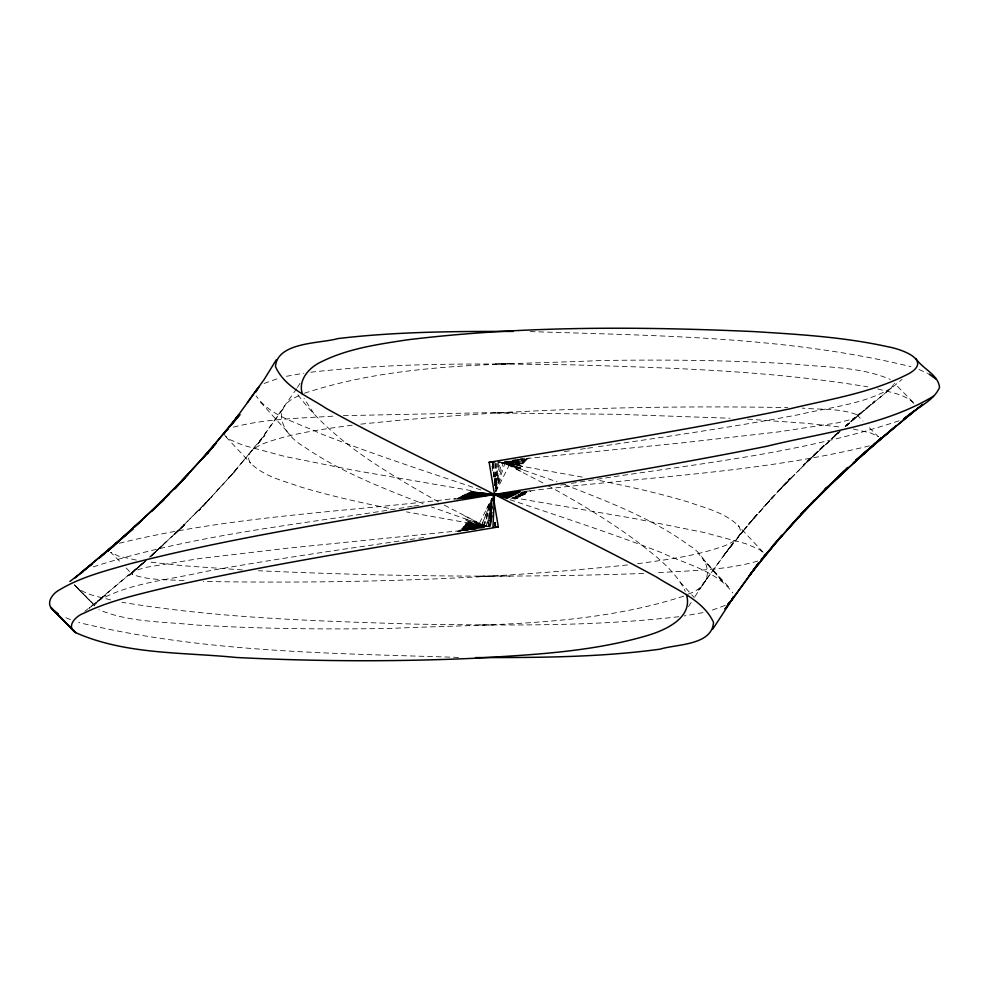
<?xml version="1.0" encoding="UTF-8"?>
<svg xmlns="http://www.w3.org/2000/svg" width="989" height="989" viewBox="0 0 989 989"><rect width="100%" height="100%" fill="white"/><g stroke="black" fill="none" stroke-linecap="round" stroke-linejoin="round"><path stroke-width="0.74" stroke-dasharray="4.95 3.71" d="M494.76 478.194L494.648 485.599L494.636 478.182M494.624 485.599L494.883 463.359M495.699 463.371L494.846 485.611L495.155 478.194M494.945 485.611L495.304 478.206M495.019 485.611L495.452 478.219M495.106 485.624L496.589 463.421M491.323 521.03L492.077 512.166M491.335 521.018L491.978 513.637M495.279 485.636L495.909 478.243M496.082 478.256L495.365 485.648L497.566 463.507M465.671 523.898L489.839 526.803L492.102 507.654M489.839 526.803L491.953 509.125M491.941 507.654L489.493 526.754L468.811 524.516L487.886 526.618M491.978 507.629L489.493 526.754L466.004 522.575M495.662 485.673L496.614 478.317M498.852 462.16L495.699 485.686L496.799 478.342M491.051 510.46L491.953 504.6L487.973 526.482L466.079 521.574L487.293 526.333M488.467 526.581L492.028 504.613M495.736 487.181L499.878 462.32L583.287 477.267M492.126 503.141L487.973 526.482L487.342 526.346M495.823 487.206L497.405 478.441M495.786 488.702L501.534 462.642L522.266 466.289L500.125 462.358L522.39 468.366L500.508 462.432M485.5 525.864L486.217 526.061L492.04 501.571L486.773 526.21M495.897 488.727L498.308 478.639M469.021 529.832L288.009 548.153L198.814 558.637L145.581 567.439L134.937 570.641L131.945 572.582L132.229 574.349C149.623 580.976 169.181 579.195 187.49 580.951M486.217 526.061L484.214 525.468L492.065 499.989M485.253 525.802L484.214 525.468L492.114 499.964M490.445 504.613L492.151 499.457M484.214 525.468L483.559 525.246L492.015 499.915M522.699 469.602L504.847 463.544L494.982 493.091L503.104 463.025L515.949 467.018L503.104 463.025L557.079 481.841M845.583 426.16L857.03 416.493L856.857 414.712C839.686 408.012 820.264 409.854 802.141 408.086M95.488 604.6L97.837 600.929L143.331 562.902M483.942 525.382L481.927 524.615L492.782 497.059M444.296 505.119L481.927 524.615L492.299 498.407M495.6 491.743L500.508 479.331M893.524 384.523L891.04 388.207L846.51 425.369L859.478 413.649L846.51 425.369M688.22 594.105C716.395 584.511 710.708 558.426 689.012 545.298C651.739 518.075 607.975 501.695 565.349 484.919M298.95 395.785C268.971 407.307 282.57 434.295 303.549 446.373C340.068 471.704 381.964 487.787 423.107 503.871M486.687 508.828L491.953 498.246L479.368 523.416M495.736 492.065L509.137 465.337L505.02 463.606M296.613 388.739L257.523 444.494L264.928 435.222L227.68 479.269L244.295 459.724M297.429 387.465L300.656 382.323M688.468 606.628L691.682 601.621M694.908 596.627L707.123 578.206L698.506 590.161L732.503 543.727L723.268 555.979L747.288 525.987L736.879 538.14L774.746 494.624L763.595 507.11L789.927 479.109L818.299 451.083L804.712 464.026L840.279 431.031M282.879 409.248L261.862 438.09L242.478 461.95M706.233 579.591L733.344 542.429M724.282 554.78L746.67 526.939M750.935 521.747L757.03 514.329L744.841 529.164M756.412 515.071L748.871 523.725L759.824 511.597M208.259 500.545L209.903 498.691L174.373 534.517L180.938 528.287M229.905 476.599L198.9 510.769L209.248 499.396M216.356 491.57L222.809 484.449M766.29 504.464L772.755 497.356M759.181 512.302L790.236 478.182L781.458 487.713M779.221 490.247L803.167 465.992M232.254 474.201L206.231 502.511L177.884 531.093L184.214 524.862L149.351 557.611L164.063 544.284L149.809 556.856M204.921 503.834L211.671 497.01M194.722 514.144L201.496 507.345M814.38 454.878L824.925 444.321L803.13 465.213L829.153 441.341M181.16 527.73L187.935 520.943M787.565 481.606L794.34 474.807M789.927 479.109L777.416 491.582L791.015 478.058M801.127 468.032L815.084 454.235M175.053 533.837L185.845 523.762L173.916 534.752M174.62 534.109L152.108 554.78M166.881 541.218L150.798 555.979M142.404 563.681L129.559 575.413L144.221 561.999M145.766 560.59L138.72 567.031L146.36 560.355M836.2 434.9L842.245 429.374M845.261 426.618L850.305 422.019L844.779 426.778L848.191 423.947M825.642 444.568L836.904 434.258M838.759 432.28L831.897 438.498L838.499 432.725M142.663 563.137L89.084 608.247M846.201 425.987L874.832 400.99L858.489 414.997L902.005 379.442M140.834 565.102L144.11 562.296M150.662 556.696L153.938 553.889L151.626 555.855M131.945 572.582L140.24 565.523M838.276 432.341L834.976 435.135L838.437 432.205M857.03 416.493L851.146 419.46L837.868 422.798L778.751 431.872L684.747 442.578L520.152 459.156M89.294 608.099L105.786 594.982L84.856 611.289M97.837 600.929C129.683 582.694 168.006 580.197 203.202 571.914C268.996 559.972 335.197 550.403 401.373 540.773M891.04 388.207C863.076 404.6 829.338 407.27 798.308 414.75C730.834 427.458 662.853 437.237 594.921 447.176M725.16 605.441L709.855 610.955M264.088 383.46L279.528 377.946M683.696 596.144C589.073 626.865 487.379 623.96 389.036 628.472C324.701 629.449 260.305 628.917 196.057 624.999C163.655 621.537 129.312 622.576 98.863 609.669M304.464 393.214C399.581 361.9 502.041 365.114 601.003 360.515C665.263 359.551 729.598 360.107 793.771 364.051C825.951 367.549 860.146 366.437 890.323 379.442M93.213 566.895C196.44 533.504 305.626 524.071 412.228 506.306M899.075 420.77C792.238 456.498 678.553 465.3 567.958 483.967M757.797 561.06C724.492 570.764 689.197 570.406 654.842 572.952M119.298 543.233C229.238 516.171 343.504 512.154 455.595 498.394M869.442 445.866C756.808 473.484 639.673 477.081 524.924 491.459M233.404 427.149C266.461 418.532 301.027 418.31 334.937 416.023M703.018 612.624L684.227 615.949M286.414 376.302L303.846 373.199M580.481 449.266L586.267 448.425M587.713 448.227L593.499 447.387M413.711 506.096L419.633 505.243M560.553 485.043L566.474 484.19M402.82 540.563L408.593 539.734M410.039 539.524L417.309 538.473M564.435 451.565L570.307 450.724M418.78 538.263L424.64 537.423M678.8 616.703C591.941 626.791 504.229 625.32 416.95 624.158C318.409 621.166 219.335 618.409 121.907 602.264M310.769 372.223C397.825 362.209 485.71 363.655 573.187 364.867C671.556 367.896 770.48 370.64 867.749 386.86M637.534 563.718C665.82 559.823 694.488 556.214 721.599 546.818C729.87 544.173 746.497 536.347 738.19 525.592C724.752 512.463 705.441 508.062 688.22 502.004C657.994 492.881 627.113 486.143 596.206 479.826M352.171 425.196C323.762 429.078 294.969 432.7 267.735 442.071C259.477 444.766 242.639 452.369 250.736 463.285C264.001 476.438 283.25 480.802 300.347 486.86C330.499 495.996 361.306 502.721 392.139 509.038M360.775 424.145C502.499 409.137 645.335 405.169 787.776 407.579M627.508 564.942C486.687 579.814 344.802 583.757 203.264 581.483M453.852 499.26L456.869 498.913M519.781 459.119L528.954 458.179M524.825 491.385L532.416 490.606M467.785 530.03L458.785 530.957L467.896 530.03M468.712 529.721L464.162 530.153L468.576 529.733M512.673 460.169L516.085 459.873M517.284 459.774L528.027 458.847M521.871 492.114L530.994 491.31M471.79 529.226L459.749 530.265L471.938 529.214M473.286 529.09L476.302 528.831M473.471 529.078L476.513 528.818M512.611 460.33L527.632 459.131M521.413 492.349L530.376 491.62M475.561 528.732L460.169 529.968L476.673 528.658M475.709 528.608L465.114 529.412L475.412 528.645M513.476 460.466L527.149 459.502L513.328 460.503M521.957 492.559L529.486 492.065M521.191 492.942L528.596 492.51M512.834 460.763L526.568 459.972M484.128 527.706L461.566 528.88L479.22 527.978M480.691 527.903L483.633 527.743M343.368 415.652L512.685 412.178M520.165 493.301L527.718 492.955M484.116 527.632L461.838 528.658L483.089 527.693M526.061 460.392L505.02 461.356L514.057 461.059M477.291 576.772L492.967 576.068M498.233 363.964L515.084 363.26M643.641 573.447C515.281 578.009 386.711 576.525 258.413 570.74M520.597 493.647L526.741 493.437M483.522 527.508L462.345 528.225L483.572 527.496M483.794 527.508L462.345 528.225L483.98 527.496M505.663 461.492L525.53 460.862M483.361 527.434L466.783 527.891L482.941 527.458M519.954 493.968L525.938 493.832M505.478 461.64L525.122 461.245M524.677 461.69L504.922 461.801L513.786 461.603M520.696 494.203L525.32 494.141M504.872 461.764L524.813 461.554M482.867 527.248L463.173 527.458L483.831 527.248M520.474 494.315L525.048 494.277M483.065 527.199L463.309 527.322L483.337 527.211M484.004 527.112L467.476 527.1L483.633 527.125M479.875 576.055L509.99 576.055M495.044 412.932L618.273 414.329L730.043 418.236M479.813 624.986L495.007 625.023M495.056 363.977L510.262 364.014M497.047 412.92L510.2 412.945M505.082 461.962L524.269 462.123M518.236 494.673L524.17 494.723M482.916 527.038L463.742 526.865L483.213 527.038M518.026 494.784L523.898 494.859M530.178 331.587C657.351 335.778 786.663 336.347 910.894 366.659M505.688 462.011L524.158 462.259M483.609 526.976L463.866 526.729L483.114 526.989M458.5 657.401C331.612 653.259 202.621 652.579 78.65 622.501M506.071 462.048L513.6 462.172M518.743 495.056L523.28 495.168M505.49 462.135L523.898 462.58M464.15 526.395L484.054 526.89M483.015 526.766L468.057 526.284L482.743 526.778M518.063 495.39L522.489 495.563L517.989 495.427M505.466 462.283L523.577 462.988L505.058 462.283M464.496 525.975L483.806 526.741L464.533 525.925M504.538 462.333L513.551 462.765M747.647 419.151L805.924 423.255L841.923 427.223M242.268 569.899L183.818 565.807L147.633 561.851M515.17 495.885L521.067 496.268M468.514 525.431L486.365 526.63M502.189 462.333L523.082 463.754M465.04 525.184L486.118 526.643M516.011 496.144L520.622 496.49M499.136 462.135L522.958 463.989M513.637 463.421L497.986 462.061L513.897 464.138M515.281 496.503L519.732 496.935M497.64 462.024L522.724 464.496M465.448 524.43L490.507 526.902L492.089 510.645L490.507 526.902L465.473 524.368L487.948 526.643M513.786 497.096L518.224 497.69M497.714 462.024L522.415 465.386M513.563 497.195L517.964 497.826M498.345 462.098L522.377 465.547M465.856 523.342L489.135 526.692L406.504 511.882M500.595 462.444L511.128 464.2M512.846 497.554L634.814 518.619L704.094 532.515L745.669 543.641L759.354 549.439L764.163 553.481M471.172 490.606L353.543 470.257L284.436 456.362L243.059 445.26L229.51 439.475L224.812 435.432M477.131 524.664L488.665 526.618M136.334 560.095L118.519 556.102L110.62 552.245L122.104 563.705M853.148 428.979L870.765 432.984L878.504 436.841L867.032 425.369M512.351 497.615L516.814 498.394M499.47 462.246L514.354 464.941M510.917 498.122L515.393 499.111M110.632 599.94C98.245 596.404 83.336 594.896 74.336 584.746L94.598 605.33L76.054 586.897M877.651 388.887C890.285 392.534 905.677 393.906 914.763 404.402M487.12 526.296L486.452 526.123M501.176 462.555L515.022 465.893M465.98 520.449L486.032 526.012M504.167 463.334L504.847 463.544M481 489.988C427.174 471.84 373.051 454.359 320.189 433.491C298.418 422.81 270.677 416.777 256.176 395.946M509.978 499.668C560.726 516.715 611.647 533.355 661.604 552.653C685.711 564.225 716.234 570.468 732.812 592.918M483.559 525.246L431.365 506.949M465.72 519.2L484.425 525.542M505.305 463.705L517.148 468.403L506.516 464.162M70.442 619.646L63.012 616.444M919.016 369.515L927.645 373.348M464.583 515.875L481.927 524.615M507.79 464.694L545.421 484.251M516.579 469.095L523.947 472.866M547.733 485.525C578.12 502.177 607.889 520.09 635.853 540.575C654.384 555.064 674.869 569.627 685.328 591.385M438.498 501.942C386.514 472.198 332.106 441.613 295.995 392.312M225.838 436.755L250.736 463.285M913.119 402.251L894.39 383.25M763.1 552.159L738.19 525.592M74.336 584.746L94.684 605.824M856.857 414.712L862.964 421.104M260.404 402.103L290.358 435.086M126.147 567.958L132.229 574.349M728.485 586.749L703.105 559.193L723.33 582.397L698.494 553.729M680.086 581.94L694.266 597.554M313.723 413.353L304.08 398.431M492.065 466.425L492.448 470.863M492.324 463.433L492.843 470.826M495.118 522.699L495.304 525.666L495.118 522.699M492.881 463.396L493.659 478.206M494.512 522.711L494.636 525.666L494.525 522.699M493.486 463.371L493.981 478.194M492.04 515.133L491.582 521.055L492.04 515.133M492.114 506.158L491.521 510.559L492.126 506.145M491.867 501.485L489.543 510.052L491.904 501.46M235.703 470.171L232.143 474.584L238.225 467.154L235.703 470.171M460.775 531.291L457.771 531.637L460.787 531.278M475.746 528.522L460.689 529.572L475.734 528.497M495.761 525.654L495.526 522.699L495.761 525.654M495.464 525.654L495.254 522.699L495.464 525.654M495.143 525.666L494.97 522.699L495.155 525.666M494.809 525.666L494.673 522.711L494.821 525.666"/><path stroke-width="1.48" d="M764.682 554.767L764.04 557.24L761.11 559.576M492.955 527.397L494.512 494.5L489.159 462.308C589.493 445.409 690.038 429.547 789.679 408.865C830.117 399.074 872.595 392.806 909.744 373.174C932.8 359.39 899.298 348.672 887.825 346.743C843.79 337.002 798.556 334.369 753.643 331.575C638.214 326.432 522.007 325.814 407.147 339.857C377.736 344.37 347.399 348.598 320.547 362.197C308.778 367.772 297.553 380.555 302.535 394.351M224.33 434.159L225.047 431.686L228.051 429.35M733.269 596.775L731.65 600.41L727.867 603.822M255.78 392.101L259.13 386.748M475.536 657.574C537.114 657.598 599 657.524 660.108 649.155C676.427 644.062 712.055 645.533 713.526 622.341C702.932 599.618 676.488 590.112 656.622 577.119C603.401 548.017 548.574 521.982 494.512 494.5L493.993 494.24C438.065 465.708 381.148 439.005 326.271 408.432C308.358 396.527 284.498 387.416 275.461 366.499C277.464 341.835 320.485 343.616 337.743 338.609C395.909 331.649 454.631 331.303 513.143 331.426M109.569 549.525L114.514 545.236M869.628 448.536L879.431 439.573M276.277 359.798L264.137 379.529L230.833 425.517L239.956 414.564L201.707 459.255M712.822 629.053L734.11 596.478L724.974 609.088L758.563 563.26L748.821 576.216L772.644 546.497L761.555 559.378L799.248 516.122L787.368 529.399L826.816 487.515L813.947 501.25M247.485 402.523L257.474 388.467M731.65 600.41L758.551 563.1L750.54 574.127M231.414 424.701L238.596 414.787M236.482 417.642L206.998 453.852L213.018 446.459M752.58 571.259L782.138 535.098L777.564 540.587L814.281 500.174L804.502 510.781M151.28 511.486L185.178 477.514L174.843 488.826L179.986 483.139M207.603 453.11L215.973 443.381L183.064 479.739M781.533 535.828L773.052 545.545L777.181 541.008M837.77 477.539L836.348 478.985L847.956 467.364L803.834 511.461L805.812 509.347M202.757 458.167L208.197 452.208L181.741 480.852M182.26 480.679L185.178 477.514M75.016 578.009L133.033 528.88L120.942 539.228L126.505 534.406M862.371 454.668L867.922 449.871L855.844 460.182L913.898 411.152M182.236 480.407L188.491 474.04L154.754 508.148L168.773 494.5L133.935 527.421L142.292 519.855L99.419 557.907L119.249 540.55M844.557 470.764L832.713 482.261M813.675 501.485L800.299 514.737L841.256 474.263L826.767 487.997L868.96 448.969L853.136 463.198L896.281 425.629L878.887 440.389L922.712 404.328L903.464 419.682C914.38 408.197 932.948 402.474 939.55 387.453C938.277 374.571 922.552 368.81 915.95 358.661M154.568 508.371L158.957 504.217M151.96 510.806L163.902 499.68L111.967 547.325M834.432 480.654L829.994 484.808L875.895 442.8M828.325 486.304L825.049 489.332L828.436 486.229M109.705 549.402L107.455 551.466L121.424 538.708L119.632 540.315M878.158 440.735L881.558 437.633L867.452 450.378L869.319 448.771M878.591 440.97L874.313 443.876M116.517 543.085L80.109 573.459L91.989 564.089L84.634 569.887M69.91 581.495L77.266 575.685M77.191 575.672L83.435 571.469M911.648 413.501L904.243 418.31M933.468 396.23C883.301 426.346 822.749 432.428 766.809 446.262C646.138 470.405 524.479 489.098 403.191 509.805C311.473 525.827 219.373 540.723 129.151 564.027C105.353 570.913 80.739 576.995 59.365 589.951C52.368 593.524 45.123 603.475 53.01 610.003L75.708 632.663C125.677 654.817 182.866 652.122 236.359 657.487C315.281 661.48 394.401 661.826 473.36 658.315C531.934 654.767 591.533 652.122 648.129 635.309C665.795 629.956 693.4 617.556 686.428 594.438M492.955 494.76L498.308 526.952C388.318 545.619 277.909 562.494 168.983 586.836C140.079 594.043 110.434 600.236 83.496 613.353C76.054 615.962 65.41 626.482 75.708 632.663L50.798 607.308L73.223 630.488M489.159 462.308L495.007 461.875M457.153 498.74L493.14 494.673M498.308 526.952L494.018 527.149M520.449 491.793L494.512 494.5L507.147 498.419M458.847 497.9L493.202 494.636L462.246 496.194L493.387 494.549L465.646 494.5M519.237 492.398L494.512 494.5L508.358 497.813M460.553 497.047L493.264 494.611M518.026 492.992L494.512 494.5L509.57 497.207M516.814 493.598L494.512 494.5L510.781 496.614M515.615 494.203L494.512 494.5L511.981 496.008M514.404 494.797L494.512 494.5L513.192 495.402M467.352 493.647L493.511 494.488L470.752 491.953L493.684 494.389M58.326 613.909L53.01 610.003M928.918 373.978L936.2 379.183M493.993 494.24L493.993 501.658M493.449 494.512L463.952 495.353L493.387 494.549M493.622 494.426L469.046 492.806L493.56 494.451"/></g></svg>
